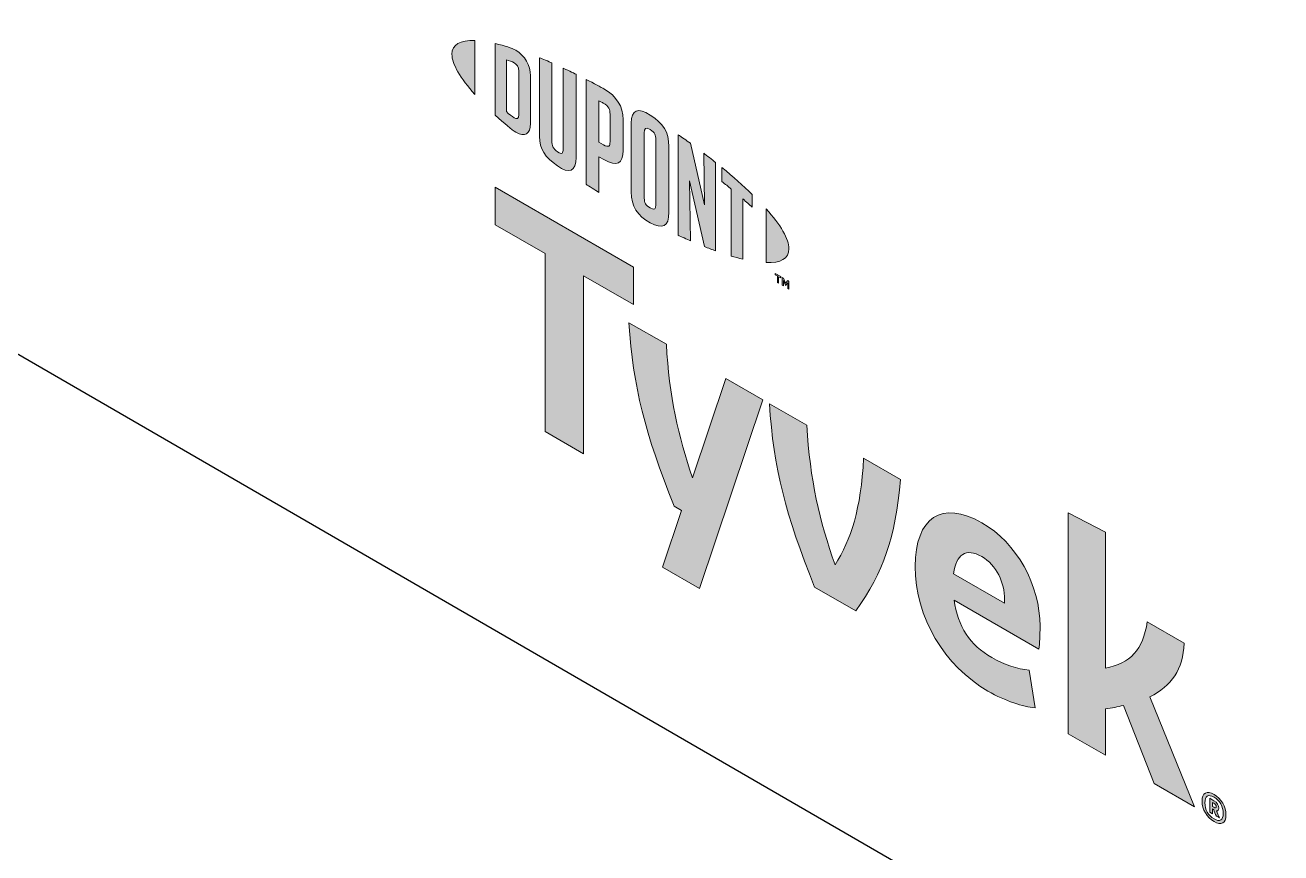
# Model space of a CAD drawing. Header units: inches. Extents: x -24 to 76, y -57 to 19.
# Drawn here: x 5.248 to 6.521, y -40.729 to -39.89 of the extents above; entities that cross this region are included whole.
import ezdxf

# ---------------------------------------------------------------- set-up
doc = ezdxf.new("R2010")
doc.units = ezdxf.units.IN
doc.header["$MEASUREMENT"] = 0
for name, color, linetype, lineweight in [('G-ANNO-TTLB', 7, 'Continuous', 0), ('TYVEK', 7, 'Continuous', 0), ('X-REF - TRACED', 7, 'Continuous', 0)]:
    doc.layers.add(name, color=color, linetype=linetype, lineweight=lineweight)

# ---------------------------------------------------------------- blocks, each defined once
blk = doc.blocks.new('Block_366')
at = {"layer": 'X-REF - TRACED', "true_color": 0x848484, "transparency": 33554687}
h = blk.add_hatch(color=252, dxfattribs=at)
h.dxf.hatch_style = 2
edge = h.paths.add_edge_path()
edge.add_spline(control_points=[(5.681, -39.919), (5.681, -39.929), (5.6895, -39.9433), (5.7043, -39.9599), (5.7043, -39.9599), (5.7043, -39.9052), (5.7043, -39.9052), (5.6895, -39.9046), (5.681, -39.9091), (5.681, -39.919)], knot_values=[0, 0, 0, 0, 1, 1, 1, 2, 2, 2, 3, 3, 3, 3], degree=3, periodic=0)
h = blk.add_hatch(color=252, dxfattribs=at)
h.dxf.hatch_style = 2
edge = h.paths.add_edge_path()
edge.add_spline(control_points=[(5.7488, -39.9805), (5.7488, -39.9847), (5.7466, -39.9849), (5.744, -39.9834), (5.7419, -39.9822), (5.7387, -39.9795), (5.7362, -39.9772), (5.7362, -39.9772), (5.7362, -39.9248), (5.7362, -39.9248), (5.7387, -39.9256), (5.7419, -39.9265), (5.744, -39.9277), (5.7466, -39.9292), (5.7488, -39.9319), (5.7488, -39.9361), (5.7488, -39.9361), (5.7488, -39.9805), (5.7488, -39.9805)], knot_values=[0, 0, 0, 0, 1, 1, 1, 2, 2, 2, 3, 3, 3, 4, 4, 4, 5, 5, 5, 6, 6, 6, 6], degree=3, periodic=0)
edge = h.paths.add_edge_path()
edge.add_spline(control_points=[(5.7457, -39.915), (5.7415, -39.9126), (5.7356, -39.9106), (5.7248, -39.9082), (5.7248, -39.9082), (5.7248, -39.9807), (5.7248, -39.9807), (5.7343, -39.9895), (5.7415, -39.9956), (5.7457, -39.998), (5.7552, -40.0035), (5.7606, -40), (5.7606, -39.9892), (5.7606, -39.9892), (5.7606, -39.941), (5.7606, -39.941), (5.7606, -39.9303), (5.7552, -39.9205), (5.7457, -39.915)], knot_values=[0, 0, 0, 0, 1, 1, 1, 2, 2, 2, 3, 3, 3, 4, 4, 4, 5, 5, 5, 6, 6, 6, 6], degree=3, periodic=0)
h = blk.add_hatch(color=252, dxfattribs=at)
h.dxf.hatch_style = 2
edge = h.paths.add_edge_path()
edge.add_spline(control_points=[(5.7938, -40.0151), (5.7938, -40.0193), (5.7926, -40.0212), (5.788, -40.0179), (5.7835, -40.0147), (5.7823, -40.0118), (5.7823, -40.0068), (5.7823, -40.0068), (5.7823, -39.9279), (5.7823, -39.9279), (5.7793, -39.9265), (5.7727, -39.9237), (5.7698, -39.9226), (5.7698, -39.9226), (5.7698, -40.0024), (5.7698, -40.0024), (5.7698, -40.0152), (5.7752, -40.0233), (5.788, -40.0323), (5.7997, -40.0406), (5.8068, -40.038), (5.8068, -40.0238), (5.8068, -40.0238), (5.8068, -39.9394), (5.8068, -39.9394), (5.8044, -39.9382), (5.7964, -39.9343), (5.7938, -39.9332), (5.7938, -39.9332), (5.7938, -40.0151), (5.7938, -40.0151)], knot_values=[0, 0, 0, 0, 1, 1, 1, 2, 2, 2, 3, 3, 3, 4, 4, 4, 5, 5, 5, 6, 6, 6, 7, 7, 7, 8, 8, 8, 9, 9, 9, 10, 10, 10, 10], degree=3, periodic=0)
h = blk.add_hatch(color=252, dxfattribs=at)
h.dxf.hatch_style = 2
edge = h.paths.add_edge_path()
edge.add_spline(control_points=[(5.8413, -40.0078), (5.8413, -40.0123), (5.8399, -40.0139), (5.8346, -40.0108), (5.8346, -40.0108), (5.83, -40.0082), (5.83, -40.0082), (5.83, -40.0082), (5.83, -39.9662), (5.83, -39.9662), (5.8321, -39.9673), (5.8332, -39.9679), (5.8344, -39.9686), (5.8401, -39.9719), (5.8413, -39.9751), (5.8413, -39.9797), (5.8413, -39.9797), (5.8413, -40.0078), (5.8413, -40.0078)], knot_values=[0, 0, 0, 0, 1, 1, 1, 2, 2, 2, 3, 3, 3, 4, 4, 4, 5, 5, 5, 6, 6, 6, 6], degree=3, periodic=0)
edge = h.paths.add_edge_path()
edge.add_spline(control_points=[(5.8351, -39.9542), (5.8329, -39.9529), (5.8246, -39.9484), (5.817, -39.9446), (5.817, -39.9446), (5.817, -40.0509), (5.817, -40.0509), (5.8196, -40.0525), (5.8264, -40.0568), (5.83, -40.0591), (5.83, -40.0591), (5.83, -40.023), (5.83, -40.023), (5.83, -40.023), (5.8351, -40.0259), (5.8351, -40.0259), (5.8488, -40.0337), (5.8545, -40.03), (5.8545, -40.0165), (5.8545, -40.0165), (5.8545, -39.9852), (5.8545, -39.9852), (5.8545, -39.9719), (5.8481, -39.9617), (5.8351, -39.9542)], knot_values=[0, 0, 0, 0, 1, 1, 1, 2, 2, 2, 3, 3, 3, 4, 4, 4, 5, 5, 5, 6, 6, 6, 7, 7, 7, 8, 8, 8, 8], degree=3, periodic=0)
h = blk.add_hatch(color=252, dxfattribs=at)
h.dxf.hatch_style = 2
edge = h.paths.add_edge_path()
edge.add_spline(control_points=[(5.8878, -40.0718), (5.8878, -40.076), (5.8866, -40.0774), (5.882, -40.0749), (5.8773, -40.0723), (5.876, -40.0693), (5.876, -40.0649), (5.876, -40.0649), (5.876, -39.9986), (5.876, -39.9986), (5.876, -39.9943), (5.8773, -39.9926), (5.882, -39.9955), (5.8866, -39.9983), (5.8878, -40.0013), (5.8878, -40.0055), (5.8878, -40.0055), (5.8878, -40.0718), (5.8878, -40.0718)], knot_values=[0, 0, 0, 0, 1, 1, 1, 2, 2, 2, 3, 3, 3, 4, 4, 4, 5, 5, 5, 6, 6, 6, 6], degree=3, periodic=0)
edge = h.paths.add_edge_path()
edge.add_spline(control_points=[(5.882, -39.9807), (5.8699, -39.973), (5.8627, -39.975), (5.8627, -39.989), (5.8627, -39.989), (5.8627, -40.0585), (5.8627, -40.0585), (5.8627, -40.0733), (5.8693, -40.0831), (5.882, -40.0899), (5.8945, -40.0964), (5.901, -40.0948), (5.901, -40.0791), (5.901, -40.0791), (5.901, -40.0127), (5.901, -40.0127), (5.901, -39.9977), (5.8951, -39.989), (5.882, -39.9807)], knot_values=[0, 0, 0, 0, 1, 1, 1, 2, 2, 2, 3, 3, 3, 4, 4, 4, 5, 5, 5, 6, 6, 6, 6], degree=3, periodic=0)
h = blk.add_hatch(color=252, dxfattribs=at)
h.dxf.hatch_style = 2
edge = h.paths.add_edge_path()
edge.add_spline(control_points=[(5.9372, -40.0717), (5.9372, -40.0717), (5.9227, -40.0093), (5.9227, -40.0093), (5.9188, -40.0065), (5.914, -40.0031), (5.9104, -40.0006), (5.9104, -40.0006), (5.9104, -40.1026), (5.9104, -40.1026), (5.9129, -40.1038), (5.9195, -40.1068), (5.9229, -40.1082), (5.9229, -40.1082), (5.9219, -40.0475), (5.9219, -40.0475), (5.9219, -40.0475), (5.9372, -40.1141), (5.9372, -40.1141), (5.9404, -40.1154), (5.9452, -40.1172), (5.9483, -40.1183), (5.9483, -40.1183), (5.9483, -40.0287), (5.9483, -40.0287), (5.945, -40.0261), (5.9391, -40.0215), (5.9363, -40.0194), (5.9363, -40.0194), (5.9372, -40.0717), (5.9372, -40.0717)], knot_values=[0, 0, 0, 0, 1, 1, 1, 2, 2, 2, 3, 3, 3, 4, 4, 4, 5, 5, 5, 6, 6, 6, 7, 7, 7, 8, 8, 8, 9, 9, 9, 10, 10, 10, 10], degree=3, periodic=0)
h = blk.add_hatch(color=252, dxfattribs=at)
h.dxf.hatch_style = 2
edge = h.paths.add_edge_path()
edge.add_spline(control_points=[(5.9547, -40.0481), (5.958, -40.0506), (5.9611, -40.0532), (5.9642, -40.0557), (5.9642, -40.0557), (5.9642, -40.1236), (5.9642, -40.1236), (5.9671, -40.1244), (5.9724, -40.1259), (5.9759, -40.1268), (5.9759, -40.1268), (5.9759, -40.0657), (5.9759, -40.0657), (5.9793, -40.0686), (5.9825, -40.0715), (5.9854, -40.0741), (5.9854, -40.0741), (5.9854, -40.0611), (5.9854, -40.0611), (5.9762, -40.052), (5.9663, -40.0433), (5.9547, -40.0339), (5.9547, -40.0339), (5.9547, -40.0481), (5.9547, -40.0481)], knot_values=[0, 0, 0, 0, 1, 1, 1, 2, 2, 2, 3, 3, 3, 4, 4, 4, 5, 5, 5, 6, 6, 6, 7, 7, 7, 8, 8, 8, 8], degree=3, periodic=0)
h = blk.add_hatch(color=252, dxfattribs=at)
h.dxf.hatch_style = 2
edge = h.paths.add_edge_path()
edge.add_spline(control_points=[(6.0227, -40.1163), (6.0227, -40.1264), (6.0142, -40.1308), (5.9994, -40.1303), (5.9994, -40.1303), (5.9994, -40.0756), (5.9994, -40.0756), (6.0142, -40.0921), (6.0227, -40.1064), (6.0227, -40.1163)], knot_values=[0, 0, 0, 0, 1, 1, 1, 2, 2, 2, 3, 3, 3, 3], degree=3, periodic=0)
h = blk.add_hatch(color=252, dxfattribs=at)
h.dxf.hatch_style = 2
edge = h.paths.add_edge_path()
edge.add_spline(control_points=[(6.0158, -40.1453), (6.0158, -40.1453), (6.0172, -40.1461), (6.0172, -40.1461), (6.0172, -40.1461), (6.0193, -40.151), (6.0193, -40.151), (6.0193, -40.151), (6.0214, -40.1485), (6.0214, -40.1485), (6.0214, -40.1485), (6.0227, -40.1493), (6.0227, -40.1493), (6.0227, -40.1493), (6.0227, -40.1572), (6.0227, -40.1572), (6.0227, -40.1572), (6.0214, -40.1564), (6.0214, -40.1564), (6.0214, -40.1564), (6.0214, -40.1508), (6.0214, -40.1508), (6.0214, -40.1508), (6.0193, -40.1534), (6.0193, -40.1534), (6.0193, -40.1534), (6.0192, -40.1533), (6.0192, -40.1533), (6.0192, -40.1533), (6.0171, -40.1483), (6.0171, -40.1483), (6.0171, -40.1483), (6.0171, -40.1539), (6.0171, -40.1539), (6.0171, -40.1539), (6.0158, -40.1532), (6.0158, -40.1532), (6.0158, -40.1532), (6.0158, -40.1453), (6.0158, -40.1453)], knot_values=[0, 0, 0, 0, 1, 1, 1, 2, 2, 2, 3, 3, 3, 4, 4, 4, 5, 5, 5, 6, 6, 6, 7, 7, 7, 8, 8, 8, 9, 9, 9, 10, 10, 10, 11, 11, 11, 12, 12, 12, 13, 13, 13, 13], degree=3, periodic=0)
edge = h.paths.add_edge_path()
edge.add_spline(control_points=[(6.0109, -40.1438), (6.0109, -40.1438), (6.0087, -40.1426), (6.0087, -40.1426), (6.0087, -40.1426), (6.0087, -40.1412), (6.0087, -40.1412), (6.0087, -40.1412), (6.0143, -40.1444), (6.0143, -40.1444), (6.0143, -40.1444), (6.0143, -40.1458), (6.0143, -40.1458), (6.0143, -40.1458), (6.0122, -40.1446), (6.0122, -40.1446), (6.0122, -40.1446), (6.0122, -40.1511), (6.0122, -40.1511), (6.0122, -40.1511), (6.0109, -40.1503), (6.0109, -40.1503), (6.0109, -40.1503), (6.0109, -40.1438), (6.0109, -40.1438)], knot_values=[0, 0, 0, 0, 1, 1, 1, 2, 2, 2, 3, 3, 3, 4, 4, 4, 5, 5, 5, 6, 6, 6, 7, 7, 7, 8, 8, 8, 8], degree=3, periodic=0)
at = {"layer": 'X-REF - TRACED'}
for points, knots in [([(5.681, -39.919), (5.681, -39.929), (5.6895, -39.9433), (5.7043, -39.9599), (5.7043, -39.9599), (5.7043, -39.9052), (5.7043, -39.9052), (5.6895, -39.9046), (5.681, -39.9091), (5.681, -39.919)], [0, 0, 0, 0, 1, 1, 1, 2, 2, 2, 3, 3, 3, 3]), ([(5.7457, -39.915), (5.7415, -39.9126), (5.7356, -39.9106), (5.7248, -39.9082), (5.7248, -39.9082), (5.7248, -39.9807), (5.7248, -39.9807), (5.7343, -39.9895), (5.7415, -39.9956), (5.7457, -39.998), (5.7552, -40.0035), (5.7606, -40), (5.7606, -39.9892), (5.7606, -39.9892), (5.7606, -39.941), (5.7606, -39.941), (5.7606, -39.9303), (5.7552, -39.9205), (5.7457, -39.915)], [0, 0, 0, 0, 1, 1, 1, 2, 2, 2, 3, 3, 3, 4, 4, 4, 5, 5, 5, 6, 6, 6, 6]), ([(5.7488, -39.9805), (5.7488, -39.9847), (5.7466, -39.9849), (5.744, -39.9834), (5.7419, -39.9822), (5.7387, -39.9795), (5.7362, -39.9772), (5.7362, -39.9772), (5.7362, -39.9248), (5.7362, -39.9248), (5.7387, -39.9256), (5.7419, -39.9265), (5.744, -39.9277), (5.7466, -39.9292), (5.7488, -39.9319), (5.7488, -39.9361), (5.7488, -39.9361), (5.7488, -39.9805), (5.7488, -39.9805)], [0, 0, 0, 0, 1, 1, 1, 2, 2, 2, 3, 3, 3, 4, 4, 4, 5, 5, 5, 6, 6, 6, 6]), ([(5.7938, -40.0151), (5.7938, -40.0193), (5.7926, -40.0212), (5.788, -40.0179), (5.7835, -40.0147), (5.7823, -40.0118), (5.7823, -40.0068), (5.7823, -40.0068), (5.7823, -39.9279), (5.7823, -39.9279), (5.7793, -39.9265), (5.7727, -39.9237), (5.7698, -39.9226), (5.7698, -39.9226), (5.7698, -40.0024), (5.7698, -40.0024), (5.7698, -40.0152), (5.7752, -40.0233), (5.788, -40.0323), (5.7997, -40.0406), (5.8068, -40.038), (5.8068, -40.0238), (5.8068, -40.0238), (5.8068, -39.9394), (5.8068, -39.9394), (5.8044, -39.9382), (5.7964, -39.9343), (5.7938, -39.9332), (5.7938, -39.9332), (5.7938, -40.0151), (5.7938, -40.0151)], [0, 0, 0, 0, 1, 1, 1, 2, 2, 2, 3, 3, 3, 4, 4, 4, 5, 5, 5, 6, 6, 6, 7, 7, 7, 8, 8, 8, 9, 9, 9, 10, 10, 10, 10]), ([(5.8351, -39.9542), (5.8329, -39.9529), (5.8246, -39.9484), (5.817, -39.9446), (5.817, -39.9446), (5.817, -40.0509), (5.817, -40.0509), (5.8196, -40.0525), (5.8264, -40.0568), (5.83, -40.0591), (5.83, -40.0591), (5.83, -40.023), (5.83, -40.023), (5.83, -40.023), (5.8351, -40.0259), (5.8351, -40.0259), (5.8488, -40.0337), (5.8545, -40.03), (5.8545, -40.0165), (5.8545, -40.0165), (5.8545, -39.9852), (5.8545, -39.9852), (5.8545, -39.9719), (5.8481, -39.9617), (5.8351, -39.9542)], [0, 0, 0, 0, 1, 1, 1, 2, 2, 2, 3, 3, 3, 4, 4, 4, 5, 5, 5, 6, 6, 6, 7, 7, 7, 8, 8, 8, 8]), ([(5.8413, -40.0078), (5.8413, -40.0123), (5.8399, -40.0139), (5.8346, -40.0108), (5.8346, -40.0108), (5.83, -40.0082), (5.83, -40.0082), (5.83, -40.0082), (5.83, -39.9662), (5.83, -39.9662), (5.8321, -39.9673), (5.8332, -39.9679), (5.8344, -39.9686), (5.8401, -39.9719), (5.8413, -39.9751), (5.8413, -39.9797), (5.8413, -39.9797), (5.8413, -40.0078), (5.8413, -40.0078)], [0, 0, 0, 0, 1, 1, 1, 2, 2, 2, 3, 3, 3, 4, 4, 4, 5, 5, 5, 6, 6, 6, 6]), ([(5.882, -39.9807), (5.8699, -39.973), (5.8627, -39.975), (5.8627, -39.989), (5.8627, -39.989), (5.8627, -40.0585), (5.8627, -40.0585), (5.8627, -40.0733), (5.8693, -40.0831), (5.882, -40.0899), (5.8945, -40.0964), (5.901, -40.0948), (5.901, -40.0791), (5.901, -40.0791), (5.901, -40.0127), (5.901, -40.0127), (5.901, -39.9977), (5.8951, -39.989), (5.882, -39.9807)], [0, 0, 0, 0, 1, 1, 1, 2, 2, 2, 3, 3, 3, 4, 4, 4, 5, 5, 5, 6, 6, 6, 6]), ([(5.8878, -40.0718), (5.8878, -40.076), (5.8866, -40.0774), (5.882, -40.0749), (5.8773, -40.0723), (5.876, -40.0693), (5.876, -40.0649), (5.876, -40.0649), (5.876, -39.9986), (5.876, -39.9986), (5.876, -39.9943), (5.8773, -39.9926), (5.882, -39.9955), (5.8866, -39.9983), (5.8878, -40.0013), (5.8878, -40.0055), (5.8878, -40.0055), (5.8878, -40.0718), (5.8878, -40.0718)], [0, 0, 0, 0, 1, 1, 1, 2, 2, 2, 3, 3, 3, 4, 4, 4, 5, 5, 5, 6, 6, 6, 6]), ([(5.9372, -40.0717), (5.9372, -40.0717), (5.9227, -40.0093), (5.9227, -40.0093), (5.9188, -40.0065), (5.914, -40.0031), (5.9104, -40.0006), (5.9104, -40.0006), (5.9104, -40.1026), (5.9104, -40.1026), (5.9129, -40.1038), (5.9195, -40.1068), (5.9229, -40.1082), (5.9229, -40.1082), (5.9219, -40.0475), (5.9219, -40.0475), (5.9219, -40.0475), (5.9372, -40.1141), (5.9372, -40.1141), (5.9404, -40.1154), (5.9452, -40.1172), (5.9483, -40.1183), (5.9483, -40.1183), (5.9483, -40.0287), (5.9483, -40.0287), (5.945, -40.0261), (5.9391, -40.0215), (5.9363, -40.0194), (5.9363, -40.0194), (5.9372, -40.0717), (5.9372, -40.0717)], [0, 0, 0, 0, 1, 1, 1, 2, 2, 2, 3, 3, 3, 4, 4, 4, 5, 5, 5, 6, 6, 6, 7, 7, 7, 8, 8, 8, 9, 9, 9, 10, 10, 10, 10]), ([(5.9547, -40.0481), (5.958, -40.0506), (5.9611, -40.0532), (5.9642, -40.0557), (5.9642, -40.0557), (5.9642, -40.1236), (5.9642, -40.1236), (5.9671, -40.1244), (5.9724, -40.1259), (5.9759, -40.1268), (5.9759, -40.1268), (5.9759, -40.0657), (5.9759, -40.0657), (5.9793, -40.0686), (5.9825, -40.0715), (5.9854, -40.0741), (5.9854, -40.0741), (5.9854, -40.0611), (5.9854, -40.0611), (5.9762, -40.052), (5.9663, -40.0433), (5.9547, -40.0339), (5.9547, -40.0339), (5.9547, -40.0481), (5.9547, -40.0481)], [0, 0, 0, 0, 1, 1, 1, 2, 2, 2, 3, 3, 3, 4, 4, 4, 5, 5, 5, 6, 6, 6, 7, 7, 7, 8, 8, 8, 8]), ([(6.0227, -40.1163), (6.0227, -40.1264), (6.0142, -40.1308), (5.9994, -40.1303), (5.9994, -40.1303), (5.9994, -40.0756), (5.9994, -40.0756), (6.0142, -40.0921), (6.0227, -40.1064), (6.0227, -40.1163)], [0, 0, 0, 0, 1, 1, 1, 2, 2, 2, 3, 3, 3, 3]), ([(6.0109, -40.1438), (6.0109, -40.1438), (6.0087, -40.1426), (6.0087, -40.1426), (6.0087, -40.1426), (6.0087, -40.1412), (6.0087, -40.1412), (6.0087, -40.1412), (6.0143, -40.1444), (6.0143, -40.1444), (6.0143, -40.1444), (6.0143, -40.1458), (6.0143, -40.1458), (6.0143, -40.1458), (6.0122, -40.1446), (6.0122, -40.1446), (6.0122, -40.1446), (6.0122, -40.1511), (6.0122, -40.1511), (6.0122, -40.1511), (6.0109, -40.1503), (6.0109, -40.1503), (6.0109, -40.1503), (6.0109, -40.1438), (6.0109, -40.1438)], [0, 0, 0, 0, 1, 1, 1, 2, 2, 2, 3, 3, 3, 4, 4, 4, 5, 5, 5, 6, 6, 6, 7, 7, 7, 8, 8, 8, 8]), ([(6.0158, -40.1453), (6.0158, -40.1453), (6.0172, -40.1461), (6.0172, -40.1461), (6.0172, -40.1461), (6.0193, -40.151), (6.0193, -40.151), (6.0193, -40.151), (6.0214, -40.1485), (6.0214, -40.1485), (6.0214, -40.1485), (6.0227, -40.1493), (6.0227, -40.1493), (6.0227, -40.1493), (6.0227, -40.1572), (6.0227, -40.1572), (6.0227, -40.1572), (6.0214, -40.1564), (6.0214, -40.1564), (6.0214, -40.1564), (6.0214, -40.1508), (6.0214, -40.1508), (6.0214, -40.1508), (6.0193, -40.1534), (6.0193, -40.1534), (6.0193, -40.1534), (6.0192, -40.1533), (6.0192, -40.1533), (6.0192, -40.1533), (6.0171, -40.1483), (6.0171, -40.1483), (6.0171, -40.1483), (6.0171, -40.1539), (6.0171, -40.1539), (6.0171, -40.1539), (6.0158, -40.1532), (6.0158, -40.1532), (6.0158, -40.1532), (6.0158, -40.1453), (6.0158, -40.1453)], [0, 0, 0, 0, 1, 1, 1, 2, 2, 2, 3, 3, 3, 4, 4, 4, 5, 5, 5, 6, 6, 6, 7, 7, 7, 8, 8, 8, 9, 9, 9, 10, 10, 10, 11, 11, 11, 12, 12, 12, 13, 13, 13, 13])]:
    blk.add_open_spline(points, degree=3, knots=knots, dxfattribs=at)
blk = doc.blocks.new('Block_370')
at = {"layer": 'X-REF - TRACED', "true_color": 0x848484, "transparency": 33554687}
h = blk.add_hatch(color=252, dxfattribs=at)
h.dxf.hatch_style = 2
h.paths.add_polyline_path([(5.8651, -40.1348), (5.7248, -40.0538), (5.7248, -40.0919), (5.7754, -40.1211), (5.7754, -40.3016), (5.8144, -40.3241), (5.8144, -40.1436), (5.8651, -40.1729)])
h = blk.add_hatch(color=252, dxfattribs=at)
h.dxf.hatch_style = 2
edge = h.paths.add_edge_path()
edge.add_spline(control_points=[(6.0983, -40.3284), (6.0958, -40.3804), (6.0855, -40.4107), (6.0694, -40.4367), (6.0539, -40.3924), (6.0438, -40.3504), (6.0408, -40.2952), (6.0408, -40.2952), (6.0029, -40.2734), (6.0029, -40.2734), (6.007, -40.3385), (6.0193, -40.3859), (6.0487, -40.4594), (6.0487, -40.4594), (6.0904, -40.4834), (6.0904, -40.4834), (6.1187, -40.4433), (6.1304, -40.4098), (6.1359, -40.3501), (6.1359, -40.3501), (6.0983, -40.3284), (6.0983, -40.3284)], knot_values=[0, 0, 0, 0, 1, 1, 1, 2, 2, 2, 3, 3, 3, 4, 4, 4, 5, 5, 5, 6, 6, 6, 7, 7, 7, 7], degree=3, periodic=0)
h = blk.add_hatch(color=252, dxfattribs=at)
h.dxf.hatch_style = 2
edge = h.paths.add_edge_path()
edge.add_spline(control_points=[(6.1895, -40.4457), (6.1895, -40.4457), (6.2413, -40.4756), (6.2413, -40.4756), (6.2413, -40.4756), (6.2413, -40.4719), (6.2413, -40.4719), (6.2413, -40.4544), (6.2331, -40.4369), (6.2181, -40.4282), (6.2023, -40.4191), (6.192, -40.4259), (6.1895, -40.4457)], knot_values=[0, 0, 0, 0, 1, 1, 1, 2, 2, 2, 3, 3, 3, 4, 4, 4, 4], degree=3, periodic=0)
edge = h.paths.add_edge_path()
edge.add_spline(control_points=[(6.2721, -40.5815), (6.2601, -40.5808), (6.2424, -40.5749), (6.2244, -40.5646), (6.1805, -40.5392), (6.1506, -40.4901), (6.1506, -40.4382), (6.1506, -40.3886), (6.1781, -40.3708), (6.2181, -40.3939), (6.2538, -40.4145), (6.2772, -40.457), (6.2772, -40.4989), (6.2772, -40.5083), (6.2767, -40.5161), (6.2761, -40.522), (6.2761, -40.522), (6.1901, -40.4723), (6.1901, -40.4723), (6.1936, -40.4993), (6.2064, -40.518), (6.2282, -40.5305), (6.2415, -40.5382), (6.2543, -40.5422), (6.2661, -40.5433), (6.2661, -40.5433), (6.2721, -40.5815), (6.2721, -40.5815)], knot_values=[0, 0, 0, 0, 1, 1, 1, 2, 2, 2, 3, 3, 3, 4, 4, 4, 5, 5, 5, 6, 6, 6, 7, 7, 7, 8, 8, 8, 9, 9, 9, 9], degree=3, periodic=0)
h = blk.add_hatch(color=252, dxfattribs=at)
h.dxf.hatch_style = 2
edge = h.paths.add_edge_path()
edge.add_spline(control_points=[(6.3886, -40.5704), (6.3886, -40.5704), (6.4339, -40.6818), (6.4339, -40.6818), (6.4339, -40.6818), (6.393, -40.6582), (6.393, -40.6582), (6.393, -40.6582), (6.3617, -40.5792), (6.3617, -40.5792), (6.356, -40.5806), (6.35, -40.5818), (6.3434, -40.5827), (6.3434, -40.5827), (6.3434, -40.6295), (6.3434, -40.6295), (6.3434, -40.6295), (6.3058, -40.6078), (6.3058, -40.6078), (6.3058, -40.6078), (6.3058, -40.3839), (6.3058, -40.3839), (6.3058, -40.3839), (6.3434, -40.4035), (6.3434, -40.4035), (6.3434, -40.4035), (6.3434, -40.5412), (6.3434, -40.5412), (6.369, -40.5369), (6.3816, -40.5223), (6.3859, -40.4945), (6.3859, -40.4945), (6.4232, -40.5161), (6.4232, -40.5161), (6.4224, -40.5424), (6.4104, -40.5596), (6.3886, -40.5704)], knot_values=[0, 0, 0, 0, 1, 1, 1, 2, 2, 2, 3, 3, 3, 4, 4, 4, 5, 5, 5, 6, 6, 6, 7, 7, 7, 8, 8, 8, 9, 9, 9, 10, 10, 10, 11, 11, 11, 12, 12, 12, 12], degree=3, periodic=0)
at = {"layer": 'X-REF - TRACED'}
blk.add_lwpolyline([(5.8651, -40.1348), (5.7248, -40.0538), (5.7248, -40.0919), (5.7754, -40.1211), (5.7754, -40.3016), (5.8144, -40.3241), (5.8144, -40.1436), (5.8651, -40.1729)], close=True, dxfattribs=at)
for points, knots in [([(6.0983, -40.3284), (6.0958, -40.3804), (6.0855, -40.4107), (6.0694, -40.4367), (6.0539, -40.3924), (6.0438, -40.3504), (6.0408, -40.2952), (6.0408, -40.2952), (6.0029, -40.2734), (6.0029, -40.2734), (6.007, -40.3385), (6.0193, -40.3859), (6.0487, -40.4594), (6.0487, -40.4594), (6.0904, -40.4834), (6.0904, -40.4834), (6.1187, -40.4433), (6.1304, -40.4098), (6.1359, -40.3501), (6.1359, -40.3501), (6.0983, -40.3284), (6.0983, -40.3284)], [0, 0, 0, 0, 1, 1, 1, 2, 2, 2, 3, 3, 3, 4, 4, 4, 5, 5, 5, 6, 6, 6, 7, 7, 7, 7]), ([(6.2721, -40.5815), (6.2601, -40.5808), (6.2424, -40.5749), (6.2244, -40.5646), (6.1805, -40.5392), (6.1506, -40.4901), (6.1506, -40.4382), (6.1506, -40.3886), (6.1781, -40.3708), (6.2181, -40.3939), (6.2538, -40.4145), (6.2772, -40.457), (6.2772, -40.4989), (6.2772, -40.5083), (6.2767, -40.5161), (6.2761, -40.522), (6.2761, -40.522), (6.1901, -40.4723), (6.1901, -40.4723), (6.1936, -40.4993), (6.2064, -40.518), (6.2282, -40.5305), (6.2415, -40.5382), (6.2543, -40.5422), (6.2661, -40.5433), (6.2661, -40.5433), (6.2721, -40.5815), (6.2721, -40.5815)], [0, 0, 0, 0, 1, 1, 1, 2, 2, 2, 3, 3, 3, 4, 4, 4, 5, 5, 5, 6, 6, 6, 7, 7, 7, 8, 8, 8, 9, 9, 9, 9]), ([(6.3886, -40.5704), (6.3886, -40.5704), (6.4339, -40.6818), (6.4339, -40.6818), (6.4339, -40.6818), (6.393, -40.6582), (6.393, -40.6582), (6.393, -40.6582), (6.3617, -40.5792), (6.3617, -40.5792), (6.356, -40.5806), (6.35, -40.5818), (6.3434, -40.5827), (6.3434, -40.5827), (6.3434, -40.6295), (6.3434, -40.6295), (6.3434, -40.6295), (6.3058, -40.6078), (6.3058, -40.6078), (6.3058, -40.6078), (6.3058, -40.3839), (6.3058, -40.3839), (6.3058, -40.3839), (6.3434, -40.4035), (6.3434, -40.4035), (6.3434, -40.4035), (6.3434, -40.5412), (6.3434, -40.5412), (6.369, -40.5369), (6.3816, -40.5223), (6.3859, -40.4945), (6.3859, -40.4945), (6.4232, -40.5161), (6.4232, -40.5161), (6.4224, -40.5424), (6.4104, -40.5596), (6.3886, -40.5704)], [0, 0, 0, 0, 1, 1, 1, 2, 2, 2, 3, 3, 3, 4, 4, 4, 5, 5, 5, 6, 6, 6, 7, 7, 7, 8, 8, 8, 9, 9, 9, 10, 10, 10, 11, 11, 11, 12, 12, 12, 12]), ([(6.1895, -40.4457), (6.1895, -40.4457), (6.2413, -40.4756), (6.2413, -40.4756), (6.2413, -40.4756), (6.2413, -40.4719), (6.2413, -40.4719), (6.2413, -40.4544), (6.2331, -40.4369), (6.2181, -40.4282), (6.2023, -40.4191), (6.192, -40.4259), (6.1895, -40.4457)], [0, 0, 0, 0, 1, 1, 1, 2, 2, 2, 3, 3, 3, 4, 4, 4, 4])]:
    blk.add_open_spline(points, degree=3, knots=knots, dxfattribs=at)
blk = doc.blocks.new('Block_369')
at = {"layer": 'X-REF - TRACED', "true_color": 0x848484, "transparency": 33554687}
h = blk.add_hatch(color=252, dxfattribs=at)
h.dxf.hatch_style = 2
edge = h.paths.add_edge_path()
edge.add_spline(control_points=[(5.9587, -40.2478), (5.9587, -40.2478), (5.9249, -40.3485), (5.9249, -40.3485), (5.9106, -40.3064), (5.9012, -40.2657), (5.8984, -40.213), (5.8984, -40.213), (5.8605, -40.1912), (5.8605, -40.1912), (5.8646, -40.2563), (5.8768, -40.3036), (5.9063, -40.3772), (5.9063, -40.3772), (5.9138, -40.3815), (5.9138, -40.3815), (5.9138, -40.3815), (5.8945, -40.439), (5.8945, -40.439), (5.8945, -40.439), (5.9321, -40.4607), (5.9321, -40.4607), (5.9321, -40.4607), (5.9962, -40.2695), (5.9962, -40.2695), (5.9962, -40.2695), (5.9587, -40.2478), (5.9587, -40.2478)], knot_values=[0, 0, 0, 0, 1, 1, 1, 2, 2, 2, 3, 3, 3, 4, 4, 4, 5, 5, 5, 6, 6, 6, 7, 7, 7, 8, 8, 8, 9, 9, 9, 9], degree=3, periodic=0)
at = {"layer": 'X-REF - TRACED'}
blk.add_open_spline([(5.9587, -40.2478), (5.9587, -40.2478), (5.9249, -40.3485), (5.9249, -40.3485), (5.9106, -40.3064), (5.9012, -40.2657), (5.8984, -40.213), (5.8984, -40.213), (5.8605, -40.1912), (5.8605, -40.1912), (5.8646, -40.2563), (5.8768, -40.3036), (5.9063, -40.3772), (5.9063, -40.3772), (5.9138, -40.3815), (5.9138, -40.3815), (5.9138, -40.3815), (5.8945, -40.439), (5.8945, -40.439), (5.8945, -40.439), (5.9321, -40.4607), (5.9321, -40.4607), (5.9321, -40.4607), (5.9962, -40.2695), (5.9962, -40.2695), (5.9962, -40.2695), (5.9587, -40.2478), (5.9587, -40.2478)], degree=3, knots=[0, 0, 0, 0, 1, 1, 1, 2, 2, 2, 3, 3, 3, 4, 4, 4, 5, 5, 5, 6, 6, 6, 7, 7, 7, 8, 8, 8, 9, 9, 9, 9], dxfattribs=at)
blk.add_blockref('Block_370', (0, 0), dxfattribs=at)
blk = doc.blocks.new('Block_371')
at = {"layer": 'X-REF - TRACED', "true_color": 0x848484, "transparency": 33554687}
h = blk.add_hatch(color=252, dxfattribs=at)
h.dxf.hatch_style = 2
edge = h.paths.add_edge_path()
edge.add_spline(control_points=[(6.4519, -40.6774), (6.4519, -40.6774), (6.4519, -40.6815), (6.4519, -40.6815), (6.4519, -40.6815), (6.4535, -40.6824), (6.4535, -40.6824), (6.455, -40.6833), (6.4558, -40.6833), (6.4558, -40.6818), (6.4558, -40.6802), (6.455, -40.6792), (6.4535, -40.6783), (6.4535, -40.6783), (6.4519, -40.6774), (6.4519, -40.6774)], knot_values=[0, 0, 0, 0, 1, 1, 1, 2, 2, 2, 3, 3, 3, 4, 4, 4, 5, 5, 5, 5], degree=3, periodic=0)
edge = h.paths.add_edge_path()
edge.add_spline(control_points=[(6.4492, -40.6733), (6.4492, -40.6733), (6.4535, -40.6758), (6.4535, -40.6758), (6.4567, -40.6776), (6.4583, -40.6804), (6.4583, -40.6832), (6.4583, -40.6852), (6.4575, -40.6862), (6.456, -40.686), (6.4568, -40.6882), (6.4578, -40.6906), (6.4592, -40.6932), (6.4592, -40.6932), (6.456, -40.6914), (6.456, -40.6914), (6.4549, -40.689), (6.454, -40.687), (6.4533, -40.6849), (6.4533, -40.6849), (6.4519, -40.6841), (6.4519, -40.6841), (6.4519, -40.6841), (6.4519, -40.689), (6.4519, -40.689), (6.4519, -40.689), (6.4492, -40.6874), (6.4492, -40.6874), (6.4492, -40.6874), (6.4492, -40.6733), (6.4492, -40.6733)], knot_values=[0, 0, 0, 0, 1, 1, 1, 2, 2, 2, 3, 3, 3, 4, 4, 4, 5, 5, 5, 6, 6, 6, 7, 7, 7, 8, 8, 8, 9, 9, 9, 10, 10, 10, 10], degree=3, periodic=0)
edge = h.paths.add_edge_path()
edge.add_spline(control_points=[(6.4536, -40.6722), (6.4477, -40.6688), (6.4443, -40.6707), (6.4443, -40.6778), (6.4443, -40.6849), (6.4477, -40.6907), (6.4536, -40.6941), (6.4595, -40.6975), (6.4629, -40.6956), (6.4629, -40.6885), (6.4629, -40.6815), (6.4595, -40.6756), (6.4536, -40.6722)], knot_values=[0, 0, 0, 0, 1, 1, 1, 2, 2, 2, 3, 3, 3, 4, 4, 4, 4], degree=3, periodic=0)
edge = h.paths.add_edge_path()
edge.add_spline(control_points=[(6.4536, -40.6694), (6.4609, -40.6736), (6.4657, -40.6817), (6.4657, -40.6902), (6.4657, -40.6986), (6.4609, -40.7011), (6.4536, -40.6969), (6.4462, -40.6926), (6.4415, -40.6846), (6.4415, -40.6762), (6.4415, -40.6677), (6.4463, -40.6651), (6.4536, -40.6694)], knot_values=[0, 0, 0, 0, 1, 1, 1, 2, 2, 2, 3, 3, 3, 4, 4, 4, 4], degree=3, periodic=0)
at = {"layer": 'X-REF - TRACED'}
for points, knots in [([(6.4536, -40.6694), (6.4609, -40.6736), (6.4657, -40.6817), (6.4657, -40.6902), (6.4657, -40.6986), (6.4609, -40.7011), (6.4536, -40.6969), (6.4462, -40.6926), (6.4415, -40.6846), (6.4415, -40.6762), (6.4415, -40.6677), (6.4463, -40.6651), (6.4536, -40.6694)], [0, 0, 0, 0, 1, 1, 1, 2, 2, 2, 3, 3, 3, 4, 4, 4, 4]), ([(6.4536, -40.6722), (6.4477, -40.6688), (6.4443, -40.6707), (6.4443, -40.6778), (6.4443, -40.6849), (6.4477, -40.6907), (6.4536, -40.6941), (6.4595, -40.6975), (6.4629, -40.6956), (6.4629, -40.6885), (6.4629, -40.6815), (6.4595, -40.6756), (6.4536, -40.6722)], [0, 0, 0, 0, 1, 1, 1, 2, 2, 2, 3, 3, 3, 4, 4, 4, 4]), ([(6.4492, -40.6733), (6.4492, -40.6733), (6.4535, -40.6758), (6.4535, -40.6758), (6.4567, -40.6776), (6.4583, -40.6804), (6.4583, -40.6832), (6.4583, -40.6852), (6.4575, -40.6862), (6.456, -40.686), (6.4568, -40.6882), (6.4578, -40.6906), (6.4592, -40.6932), (6.4592, -40.6932), (6.456, -40.6914), (6.456, -40.6914), (6.4549, -40.689), (6.454, -40.687), (6.4533, -40.6849), (6.4533, -40.6849), (6.4519, -40.6841), (6.4519, -40.6841), (6.4519, -40.6841), (6.4519, -40.689), (6.4519, -40.689), (6.4519, -40.689), (6.4492, -40.6874), (6.4492, -40.6874), (6.4492, -40.6874), (6.4492, -40.6733), (6.4492, -40.6733)], [0, 0, 0, 0, 1, 1, 1, 2, 2, 2, 3, 3, 3, 4, 4, 4, 5, 5, 5, 6, 6, 6, 7, 7, 7, 8, 8, 8, 9, 9, 9, 10, 10, 10, 10]), ([(6.4519, -40.6774), (6.4519, -40.6774), (6.4519, -40.6815), (6.4519, -40.6815), (6.4519, -40.6815), (6.4535, -40.6824), (6.4535, -40.6824), (6.455, -40.6833), (6.4558, -40.6833), (6.4558, -40.6818), (6.4558, -40.6802), (6.455, -40.6792), (6.4535, -40.6783), (6.4535, -40.6783), (6.4519, -40.6774), (6.4519, -40.6774)], [0, 0, 0, 0, 1, 1, 1, 2, 2, 2, 3, 3, 3, 4, 4, 4, 5, 5, 5, 5])]:
    blk.add_open_spline(points, degree=3, knots=knots, dxfattribs=at)
blk = doc.blocks.new('Block_368')
at = {"layer": 'X-REF - TRACED'}
for name in ['Block_369', 'Block_371']:
    blk.add_blockref(name, (0, 0), dxfattribs=at)
blk = doc.blocks.new('Block_367')
at = {"layer": 'X-REF - TRACED'}
blk.add_blockref('Block_368', (0, 0), dxfattribs=at)
blk = doc.blocks.new('Block_365')
at = {"layer": 'X-REF - TRACED'}
for name in ['Block_366', 'Block_367']:
    blk.add_blockref(name, (0, 0), dxfattribs=at)

msp = doc.modelspace()

# ---------------------------------------------------------------- hatches: boundary and pattern name
at = {"layer": 'G-ANNO-TTLB', "true_color": 0xff00ff, "transparency": 33554687}
h = msp.add_hatch(color=6, dxfattribs=at)
edge = h.paths.add_edge_path()
edge.add_spline(control_points=[(19.9156, -54.0521), (19.9156, -54.0521), (-20.7721, -54.0521), (-20.7721, -54.0521), (-20.7721, -54.0521), (-20.7721, -19.9271), (-20.7721, -19.9271), (-20.7721, -19.9271), (19.9156, -19.9271), (19.9156, -19.9271), (19.9156, -19.9271), (19.9156, -54.0521), (19.9156, -54.0521)], knot_values=[0, 0, 0, 0, 1, 1, 1, 2, 2, 2, 3, 3, 3, 4, 4, 4, 4], degree=3, periodic=0)
edge = h.paths.add_edge_path()
edge.add_spline(control_points=[(-20.6471, -20.0521), (-20.6471, -20.0521), (-20.6471, -53.9271), (-20.6471, -53.9271), (-20.6471, -53.9271), (19.7906, -53.9271), (19.7906, -53.9271), (19.7906, -53.9271), (19.7906, -20.0521), (19.7906, -20.0521), (19.7906, -20.0521), (-20.6471, -20.0521), (-20.6471, -20.0521)], knot_values=[0, 0, 0, 0, 1, 1, 1, 2, 2, 2, 3, 3, 3, 4, 4, 4, 4], degree=3, periodic=0)
edge.add_line((-20.6471, -20.0521), (-20.6471, -20.0521))

# ---------------------------------------------------------------- linework, layer by layer
at = {"layer": 'G-ANNO-TTLB'}
for points in [[(19.9156, -54.0521), (19.9156, -54.0521), (-20.7721, -54.0521), (-20.7721, -54.0521), (-20.7721, -54.0521), (-20.7721, -19.9271), (-20.7721, -19.9271), (-20.7721, -19.9271), (19.9156, -19.9271), (19.9156, -19.9271), (19.9156, -19.9271), (19.9156, -54.0521), (19.9156, -54.0521)], [(-20.6471, -20.0521), (-20.6471, -20.0521), (-20.6471, -53.9271), (-20.6471, -53.9271), (-20.6471, -53.9271), (19.7906, -53.9271), (19.7906, -53.9271), (19.7906, -53.9271), (19.7906, -20.0521), (19.7906, -20.0521), (19.7906, -20.0521), (-20.6471, -20.0521), (-20.6471, -20.0521)]]:
    msp.add_open_spline(points, degree=3, knots=[0, 0, 0, 0, 1, 1, 1, 2, 2, 2, 3, 3, 3, 4, 4, 4, 4], dxfattribs=at)
at = {"layer": 'TYVEK', "color": 18, "lineweight": 25, "true_color": 0x000000}
msp.add_line((3.0484, -38.9536), (6.7816, -41.1148), dxfattribs=at)

# ---------------------------------------------------------------- block references
at = {"layer": 'X-REF - TRACED'}
msp.add_blockref('Block_365', (0, 0), dxfattribs=at)

doc.saveas('drawing.dxf')
